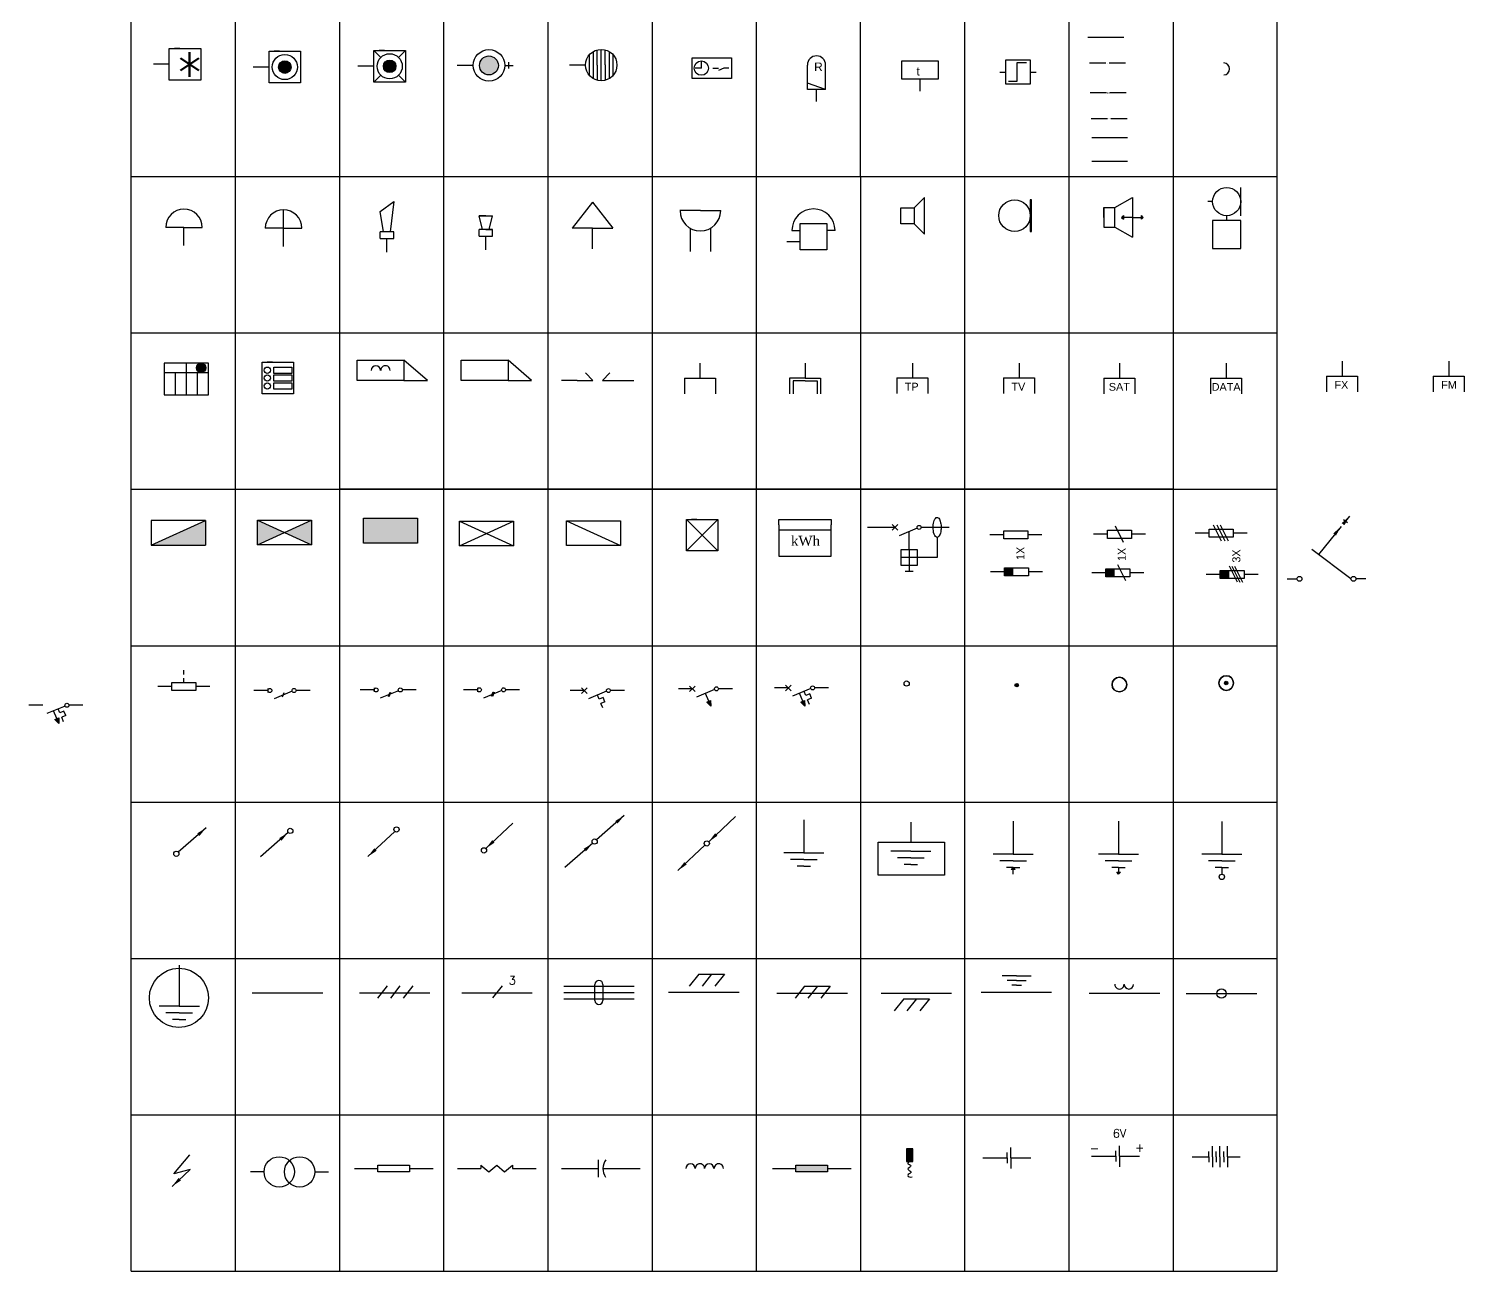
# Model space of a CAD drawing. Header units: millimetres. Extents: x 1454 to 2229, y 1378 to 1979.
# Drawn here: x 1884.1 to 2228.5, y 1377.5 to 1675.5 of the extents above; entities that cross this region are included whole.
import ezdxf

# ---------------------------------------------------------------- set-up
doc = ezdxf.new("R2010")
doc.units = ezdxf.units.MM
doc.styles.add('Romans', font='Romans.shx')
doc.styles.get("Standard").update_dxf_attribs({"font": 'arial.ttf'})
doc.styles.add('TXT', font='romans.shx')
doc.styles.add('W4MS1', font='w4ms1')
doc.dimstyles.new('ISO-25', dxfattribs={"dimtxt": 2.5, "dimasz": 2.5, "dimexe": 1.25, "dimexo": 0.625, "dimtad": 1, "dimtxsty": 'Standard', "dimcen": 2.5, "dimadec": 0, "dimazin": 0, "dimtfac": 1, "dimtmove": 0, "dimatfit": 3, "dimfxl": 1, "dimarcsym": 0})

msp = doc.modelspace()

# ---------------------------------------------------------------- hatches: boundary and pattern name
for points in [[(1947.05, 1666.31, 1), (1944.03, 1666.31, 1)], [(1972.21, 1666.49, 1), (1969.18, 1666.49, 1)], [(1996.78, 1666.7, 1), (1992.24, 1666.7, 1)], [(1926.6, 1594.16, 1), (1924.33, 1594.16, 1)], [(2120.28, 1474.33), (2119.82, 1473.88), (2120.73, 1473.88)], [(2145.57, 1472.78), (2146.02, 1473.23), (2145.12, 1473.23)], [(2094.71, 1403.85), (2096.22, 1403.85), (2096.22, 1406.87), (2094.71, 1406.87)]]:
    msp.add_hatch(color=256).paths.add_polyline_path(points)
h = msp.add_hatch(color=256)
h.paths.add_polyline_path([(2146.29, 1630.26), (2146.75, 1630.72), (2146.75, 1629.8)])
edge = h.paths.add_edge_path()
edge.add_line((2148.89, 1630.26), (2146.29, 1630.26))
h = msp.add_hatch(color=256)
h.paths.add_polyline_path([(2151.49, 1630.27), (2151.03, 1629.81), (2151.03, 1630.73)])
edge = h.paths.add_edge_path()
edge.add_line((2148.89, 1630.27), (2151.49, 1630.27))
h = msp.add_hatch(color=256)
h.set_gradient(color1=(255, 255, 255))
h.paths.add_polyline_path([(1926.48, 1551.65), (1926.48, 1557.61), (1913.5, 1551.65)])
h = msp.add_hatch(color=256)
h.paths.add_polyline_path([(1945.47, 1554.72), (1938.98, 1557.69), (1938.98, 1551.74)])
h.paths.add_polyline_path([(1951.96, 1557.69), (1945.47, 1554.72), (1951.96, 1551.74)])
at = {"ltscale": 0.3}
h = msp.add_hatch(color=256, dxfattribs=at)
h.dxf.hatch_style = 1
h.paths.add_polyline_path([(1977.35, 1552.17), (1977.35, 1558.12), (1964.38, 1558.12), (1964.38, 1552.17)])
h = msp.add_hatch(color=256)
h.dxf.hatch_style = 1
h.paths.add_polyline_path([(2118.19, 1546.19), (2118.19, 1544.27), (2120.12, 1544.27), (2120.12, 1546.19)])
h = msp.add_hatch(color=256)
h.dxf.hatch_style = 1
h.paths.add_polyline_path([(2142.49, 1545.96), (2142.49, 1544.04), (2144.42, 1544.04), (2144.42, 1545.96)])
h = msp.add_hatch(color=256)
h.dxf.hatch_style = 1
h.paths.add_polyline_path([(2169.97, 1545.56), (2169.97, 1543.64), (2171.9, 1543.64), (2171.9, 1545.56)])
h = msp.add_hatch(color=256, dxfattribs=at)
h.dxf.hatch_style = 1
edge = h.paths.add_edge_path()
edge.add_arc((2171.39, 1518.6), 0.424, 0, 360)
h = msp.add_hatch(color=256, dxfattribs=at)
h.dxf.hatch_style = 1
edge = h.paths.add_edge_path()
edge.add_arc((2121.13, 1518.08), 0.424, 0, 360)
h = msp.add_hatch(color=256)
h.dxf.hatch_style = 1
h.paths.add_polyline_path([(2047.7, 1514.42), (2046.81, 1514.03), (2047.77, 1513.05)])
h = msp.add_hatch(color=256)
h.dxf.hatch_style = 1
h.paths.add_polyline_path([(2070.28, 1513.07), (2070.21, 1514.44), (2069.32, 1514.05)])
h = msp.add_hatch(color=256)
h.dxf.hatch_style = 1
h.paths.add_polyline_path([(1891.36, 1508.89), (1891.29, 1510.27), (1890.4, 1509.88)])
h = msp.add_hatch(color=256, dxfattribs=at)
h.dxf.hatch_style = 1
h.paths.add_polyline_path([(2068.16, 1401.36), (2075.76, 1401.36), (2075.76, 1402.99), (2068.16, 1402.99)])

# ---------------------------------------------------------------- linework, layer by layer
for p, q in [((1908.64, 1377.55), (1908.64, 1940.05)), ((2021.44, 1662.99), (2021.44, 1670.55)), ((2142.48, 1667.27), (2138.58, 1667.27)), ((2142.9, 1667.27), (2142.92, 1667.27)), ((2147.2, 1667.27), (2143.3, 1667.27)), ((2142.65, 1660.15), (2138.75, 1660.15)), ((2142.86, 1660.15), (2142.88, 1660.15)), ((2143.26, 1660.15), (2143.28, 1660.15)), ((2147.37, 1660.15), (2143.47, 1660.15)), ((2142.9, 1653.88), (2139.01, 1653.88)), ((2143.12, 1653.87), (2143.14, 1653.87)), ((2143.31, 1653.87), (2143.33, 1653.87)), ((2143.52, 1653.87), (2143.54, 1653.87)), ((2147.62, 1653.87), (2143.73, 1653.87)), ((2174.88, 1630.66), (2174.88, 1637.43)), ((1993.77, 1630.62), (1992.15, 1630.62)), ((1992.15, 1630.62), (1993.77, 1630.62)), ((1992.96, 1627.37), (1992.15, 1630.62)), ((1993.77, 1630.62), (1995.4, 1630.62)), ((1994.59, 1627.37), (1995.4, 1630.62)), ((1993.77, 1627.37), (1992.15, 1627.37)), ((1993.77, 1627.37), (1995.4, 1627.37)), ((2042.78, 1627.66), (2042.78, 1622.12)), ((2047.67, 1627.66), (2047.67, 1622.12)), ((2067.2, 1627.11), (2069.19, 1627.11)), ((2069.19, 1628.83), (2075.55, 1628.83)), ((2077.54, 1627.11), (2075.55, 1627.11)), ((2041.88, 1557.85), (2049.44, 1550.29)), ((2049.44, 1557.85), (2041.88, 1550.29)), ((2199.54, 1557.79), (2200.48, 1557.1)), ((1921.32, 1520.67), (1921.32, 1521.7)), ((1921.32, 1518.72), (1921.32, 1519.75)), ((1918.93, 1400.95), (1922.77, 1405.48)), ((1922.8, 1401.94), (1918.93, 1400.95)), ((1962.22, 1402.18), (1967.85, 1402.18)), ((1975.45, 1402.18), (1981.09, 1402.18)), ((1986.94, 1402.19), (1992.58, 1402.19)), ((1992.58, 1403), (1994.48, 1401.37)), ((1992.58, 1403), (1992.58, 1402.19)), ((1994.48, 1401.37), (1996.38, 1403)), ((1996.38, 1403), (1998.28, 1401.37)), ((1998.28, 1401.37), (2000.18, 1403)), ((2000.18, 1403), (2000.18, 1402.19)), ((2000.18, 1402.19), (2005.81, 1402.19)), ((2011.93, 1402.19), (2020.8, 1402.19)), ((2020.8, 1402.19), (2020.8, 1404.26)), ((2020.8, 1400.12), (2020.8, 1402.19)), ((2021.93, 1402.18), (2030.8, 1402.19)), ((2062.52, 1402.18), (2068.16, 1402.18)), ((2075.76, 1402.18), (2081.39, 1402.18))]:
    msp.add_line(p, q, dxfattribs=at)
at = {"ltscale": 2}
for p, q in [((2158.64, 1940.05), (2158.64, 1640.05)), ((2183.64, 1377.55), (2183.64, 1940.05)), ((1958.64, 1902.55), (1958.64, 1640.05)), ((2108.64, 1827.55), (2108.64, 1640.05)), ((2133.64, 1827.55), (2133.64, 1640.05)), ((1933.64, 1677.55), (1933.64, 1640.05)), ((1983.64, 1677.55), (1983.64, 1640.05)), ((2008.64, 1677.55), (2008.64, 1640.05)), ((2033.64, 1677.55), (2033.64, 1640.05)), ((2058.64, 1677.55), (2058.64, 1640.05)), ((2083.64, 1640.05), (2083.64, 1677.55)), ((1908.64, 1640.05), (1933.64, 1640.05)), ((1908.64, 1640.05), (2183.64, 1640.05)), ((1933.64, 1640.05), (1933.64, 1452.55)), ((1958.64, 1640.05), (1958.64, 1452.55)), ((1983.64, 1640.05), (1983.64, 1377.55)), ((2008.64, 1640.05), (2008.64, 1377.55)), ((2033.64, 1640.05), (2033.64, 1377.55)), ((2058.64, 1640.05), (2058.64, 1377.55)), ((2083.64, 1640.05), (2083.64, 1377.55)), ((2108.64, 1640.05), (2108.64, 1452.55)), ((2133.64, 1640.05), (2133.64, 1452.55)), ((2158.64, 1640.05), (2183.64, 1640.05)), ((2158.64, 1640.05), (2158.64, 1452.55)), ((1908.64, 1602.55), (2183.64, 1602.55)), ((2108.64, 1602.55), (2108.64, 1377.55)), ((2133.64, 1602.55), (2133.64, 1377.55)), ((2158.64, 1602.55), (2158.64, 1377.55)), ((1908.64, 1565.05), (1933.64, 1565.05)), ((1908.64, 1565.05), (2183.64, 1565.05)), ((1933.64, 1565.05), (1958.64, 1565.05)), ((1933.64, 1565.05), (1933.64, 1377.55)), ((1958.64, 1565.05), (1983.64, 1565.05)), ((1958.64, 1565.05), (1958.64, 1377.55)), ((1958.7, 1565.16), (1983.7, 1565.16)), ((1983.64, 1565.05), (2008.64, 1565.05)), ((1983.7, 1565.16), (2008.7, 1565.16)), ((2008.64, 1565.05), (2033.64, 1565.05)), ((2008.7, 1565.16), (2033.7, 1565.16)), ((2033.64, 1565.05), (2058.64, 1565.05)), ((2033.7, 1565.16), (2058.7, 1565.16)), ((2033.7, 1565.16), (2058.7, 1565.16)), ((2058.64, 1565.05), (2083.64, 1565.05)), ((2058.7, 1565.16), (2083.7, 1565.16)), ((2083.64, 1565.05), (2108.64, 1565.05)), ((2083.7, 1565.16), (2108.7, 1565.16)), ((2108.64, 1565.05), (2133.64, 1565.05)), ((2108.7, 1565.16), (2133.7, 1565.16)), ((2133.64, 1565.05), (2158.64, 1565.05)), ((2133.7, 1565.16), (2158.7, 1565.16)), ((2158.64, 1565.05), (2183.64, 1565.05)), ((1908.64, 1527.55), (1933.64, 1527.55)), ((1908.64, 1527.55), (1933.64, 1527.55)), ((1908.64, 1527.55), (2183.64, 1527.55)), ((1933.64, 1527.55), (1958.64, 1527.55)), ((1958.64, 1527.55), (1983.64, 1527.55)), ((1983.64, 1527.55), (2008.64, 1527.55)), ((2008.64, 1527.55), (2033.64, 1527.55)), ((2033.64, 1527.55), (2058.64, 1527.55)), ((2058.64, 1527.55), (2083.64, 1527.55)), ((2083.64, 1527.55), (2108.64, 1527.55)), ((2108.64, 1527.55), (2133.64, 1527.55)), ((2133.64, 1527.55), (2158.64, 1527.55)), ((2158.64, 1527.55), (2183.64, 1527.55)), ((2183.64, 1490.05), (2183.64, 1527.55)), ((1908.64, 1490.05), (1933.64, 1490.05)), ((1908.64, 1490.05), (2183.64, 1490.05)), ((2183.64, 1452.55), (2183.64, 1490.05)), ((1908.64, 1452.55), (2183.64, 1452.55)), ((2183.64, 1415.05), (2183.64, 1452.55)), ((2044.86, 1448.8), (2042.57, 1445.91)), ((2044.86, 1448.8), (2051.02, 1448.8)), ((2047.94, 1448.8), (2045.65, 1445.91)), ((2051.02, 1448.8), (2048.73, 1445.91)), ((1937.74, 1444.28), (1954.64, 1444.28)), ((1963.44, 1444.28), (1980.34, 1444.28)), ((1970.08, 1445.97), (1967.79, 1443.07)), ((1973.16, 1445.97), (1970.87, 1443.07)), ((1976.24, 1445.97), (1973.94, 1443.07)), ((1987.97, 1444.3), (2004.88, 1444.3)), ((1997.69, 1445.99), (1995.4, 1443.09)), ((2012.44, 1445.95), (2029.34, 1445.95)), ((2012.44, 1444.41), (2029.34, 1444.41)), ((2037.62, 1444.46), (2054.52, 1444.46)), ((2063.6, 1444.23), (2080.5, 1444.23)), ((2070.24, 1445.92), (2067.94, 1443.03)), ((2070.24, 1445.92), (2076.39, 1445.92)), ((2073.32, 1445.92), (2071.02, 1443.03)), ((2076.39, 1445.92), (2074.1, 1443.03)), ((2088.6, 1444.23), (2105.5, 1444.23)), ((2112.56, 1444.46), (2129.46, 1444.46)), ((2138.54, 1444.23), (2155.44, 1444.23)), ((2161.81, 1444.13), (2178.71, 1444.13)), ((2012.44, 1442.87), (2029.34, 1442.87)), ((2094.02, 1442.86), (2091.72, 1439.97)), ((2094.02, 1442.86), (2100.17, 1442.86)), ((2097.09, 1442.86), (2094.8, 1439.97)), ((2100.17, 1442.86), (2097.88, 1439.97)), ((1908.64, 1415.05), (1933.64, 1415.05)), ((1933.64, 1415.05), (1958.64, 1415.05)), ((1958.64, 1415.05), (1983.64, 1415.05)), ((1983.64, 1415.05), (2008.64, 1415.05)), ((2008.64, 1415.05), (2033.64, 1415.05)), ((2033.64, 1415.05), (2058.64, 1415.05)), ((2058.64, 1415.05), (2083.64, 1415.05)), ((2083.64, 1415.05), (2108.64, 1415.05)), ((2108.64, 1415.05), (2133.64, 1415.05)), ((2133.64, 1415.05), (2158.64, 1415.05)), ((2158.64, 1415.05), (2183.64, 1415.05)), ((1908.64, 1377.55), (1933.64, 1377.55)), ((1908.64, 1377.55), (1933.64, 1377.55)), ((1933.64, 1377.55), (1958.64, 1377.55)), ((1958.64, 1377.55), (1983.64, 1377.55)), ((1983.64, 1377.55), (2008.64, 1377.55)), ((2008.64, 1377.55), (2033.64, 1377.55)), ((2033.64, 1377.55), (2058.64, 1377.55)), ((2058.64, 1377.55), (2083.64, 1377.55)), ((2083.64, 1377.55), (2108.64, 1377.55)), ((2108.64, 1377.55), (2133.64, 1377.55)), ((2133.64, 1377.55), (2158.64, 1377.55)), ((2158.64, 1377.55), (2183.64, 1377.55))]:
    msp.add_line(p, q, dxfattribs=at)
for p, q in [((1917.83, 1670.76), (1925.39, 1670.76)), ((1917.83, 1663.2), (1917.83, 1670.76)), ((1920.35, 1670.76), (1919.09, 1670.76)), ((1922.87, 1670.76), (1924.13, 1670.76)), ((1925.39, 1670.76), (1925.39, 1663.2)), ((2138.21, 1673.46), (2146.81, 1673.46)), ((1917.83, 1666.98), (1914.01, 1666.98)), ((1917.83, 1666.98), (1917.83, 1668.87)), ((1917.83, 1666.98), (1917.83, 1666.98)), ((1941.76, 1670.09), (1949.32, 1670.09)), ((1941.76, 1662.53), (1941.76, 1670.09)), ((1941.76, 1666.31), (1941.76, 1668.2)), ((1944.28, 1670.09), (1943.02, 1670.09)), ((1946.8, 1670.09), (1948.06, 1670.09)), ((1949.32, 1670.09), (1949.32, 1662.53)), ((1966.92, 1670.27), (1974.48, 1670.27)), ((1966.92, 1662.71), (1966.92, 1670.27)), ((1966.92, 1670.27), (1968.56, 1668.63)), ((1966.92, 1666.49), (1966.92, 1668.38)), ((1969.44, 1670.27), (1968.18, 1670.27)), ((1971.96, 1670.27), (1973.22, 1670.27)), ((1974.48, 1670.27), (1972.83, 1668.63)), ((1974.48, 1670.27), (1974.48, 1662.71)), ((1999.3, 1666.7), (1999.3, 1667.47)), ((2045.47, 1666.05), (2045.47, 1667.55)), ((2093.57, 1663.43), (2093.57, 1667.81)), ((2093.57, 1667.81), (2102.32, 1667.81)), ((2102.32, 1667.81), (2102.32, 1663.43)), ((2118.52, 1665.12), (2118.52, 1668.03)), ((2118.52, 1668.03), (2124.36, 1668.03)), ((2123.44, 1667.35), (2121.19, 1667.35)), ((2121.19, 1667.35), (2121.19, 1662.85)), ((2124.36, 1668.03), (2124.36, 1662.2)), ((1941.76, 1666.31), (1937.94, 1666.31)), ((1941.76, 1666.31), (1941.76, 1666.31)), ((1966.92, 1666.49), (1963.09, 1666.49)), ((1966.92, 1666.49), (1966.92, 1666.49)), ((1966.92, 1662.71), (1968.56, 1664.35)), ((1974.48, 1662.71), (1972.83, 1664.35)), ((1990.73, 1666.7), (1986.91, 1666.7)), ((1990.73, 1666.7), (1990.73, 1666.7)), ((1998.29, 1666.7), (2000.31, 1666.7)), ((1999.3, 1665.93), (1999.3, 1666.7)), ((2017.66, 1666.77), (2013.84, 1666.77)), ((2017.66, 1666.77), (2017.66, 1666.77)), ((2045.47, 1666.05), (2043.96, 1666.05)), ((2048.2, 1666.05), (2049.62, 1666.05)), ((2050.83, 1666.05), (2049.62, 1665.5)), ((2052.09, 1666.05), (2050.83, 1666.05)), ((2070.92, 1660.96), (2070.92, 1666.8)), ((2075.29, 1660.96), (2075.29, 1666.8)), ((2117.06, 1665.12), (2118.52, 1665.12)), ((2118.52, 1662.2), (2118.52, 1665.12)), ((2124.36, 1665.12), (2125.81, 1665.12)), ((1925.39, 1663.2), (1917.83, 1663.2)), ((1949.32, 1662.53), (1941.76, 1662.53)), ((1974.48, 1662.71), (1966.92, 1662.71)), ((2075.29, 1660.96), (2070.92, 1662.42)), ((2073.1, 1660.96), (2070.92, 1660.96)), ((2073.1, 1658.04), (2073.1, 1660.96)), ((2075.29, 1660.96), (2073.1, 1660.96)), ((2097.94, 1663.43), (2093.57, 1663.43)), ((2097.94, 1660.52), (2097.94, 1663.43)), ((2102.32, 1663.43), (2097.94, 1663.43)), ((2124.36, 1662.2), (2118.52, 1662.2)), ((2121.19, 1662.85), (2119.14, 1662.85)), ((2139.13, 1649.4), (2147.73, 1649.4)), ((2139.13, 1643.75), (2147.73, 1643.75)), ((1968.43, 1631.68), (1971.66, 1634.08)), ((1971.66, 1634.08), (1970.84, 1626.82)), ((2019.39, 1633.91), (2014.5, 1627.66)), ((2019.39, 1633.91), (2024.27, 1627.66)), ((2096.56, 1632.53), (2099.03, 1635)), ((2099.03, 1626.22), (2099.03, 1635)), ((2142.06, 1632.66), (2142.06, 1627.89)), ((2142.06, 1630.27), (2142.06, 1632.66)), ((2142.06, 1632.66), (2144.66, 1632.66)), ((2144.66, 1632.66), (2148.89, 1635.04)), ((2144.66, 1627.89), (2144.66, 1632.66)), ((2148.89, 1635.04), (2148.89, 1625.5)), ((2168.12, 1634.04), (2167, 1634.04)), ((1945.23, 1627.68), (1945.23, 1632.05)), ((1969.22, 1626.82), (1968.43, 1631.68)), ((2045.23, 1631.89), (2040.34, 1631.89)), ((2045.23, 1631.89), (2050.11, 1631.89)), ((2146.29, 1630.26), (2146.75, 1630.72)), ((2148.89, 1630.26), (2146.29, 1630.26)), ((2146.29, 1630.26), (2146.75, 1629.8)), ((2146.75, 1630.72), (2146.75, 1629.8)), ((2148.89, 1630.27), (2151.49, 1630.27)), ((2151.49, 1630.27), (2151.03, 1630.73)), ((2151.03, 1629.81), (2151.03, 1630.73)), ((2151.49, 1630.27), (2151.03, 1629.81)), ((2174.87, 1629.54), (2168.12, 1629.54)), ((2168.12, 1629.54), (2168.12, 1622.79)), ((2171.5, 1629.54), (2171.5, 1630.66)), ((2174.87, 1622.79), (2174.87, 1629.54)), ((1921.34, 1627.87), (1916.97, 1627.87)), ((1921.34, 1623.49), (1921.34, 1627.87)), ((1921.34, 1627.87), (1925.72, 1627.87)), ((1945.23, 1627.68), (1940.85, 1627.68)), ((1945.23, 1623.3), (1945.23, 1627.68)), ((1945.23, 1627.68), (1949.6, 1627.68)), ((1968.4, 1625.19), (1968.4, 1626.82)), ((1971.66, 1626.82), (1968.4, 1626.82)), ((1971.66, 1625.19), (1971.66, 1626.82)), ((1992.15, 1625.74), (1992.15, 1627.37)), ((1995.4, 1627.37), (1992.15, 1627.37)), ((1992.15, 1625.74), (1995.4, 1625.74)), ((1993.77, 1622.48), (1993.77, 1625.74)), ((1995.4, 1625.74), (1995.4, 1627.37)), ((2019.39, 1627.66), (2014.5, 1627.66)), ((2019.39, 1627.66), (2024.27, 1627.66)), ((2019.39, 1622.71), (2019.39, 1627.59)), ((2069.19, 1622.47), (2069.19, 1628.83)), ((2075.55, 1628.83), (2075.55, 1622.47)), ((2096.56, 1628.68), (2099.03, 1626.22)), ((2142.06, 1627.89), (2144.66, 1627.89)), ((2144.66, 1627.89), (2148.89, 1625.5)), ((1968.4, 1625.19), (1971.66, 1625.19)), ((1970.03, 1621.93), (1970.03, 1625.19)), ((2069.19, 1624.38), (2065.97, 1624.38)), ((2075.55, 1622.47), (2069.19, 1622.47)), ((2168.12, 1622.79), (2174.87, 1622.79)), ((1916.56, 1595.3), (1916.56, 1587.71)), ((1927.19, 1595.3), (1916.56, 1595.3)), ((1921.88, 1595.3), (1921.88, 1587.71)), ((1927.19, 1587.71), (1927.19, 1595.3)), ((1940.07, 1595.51), (1947.63, 1595.51)), ((1940.07, 1587.95), (1940.07, 1595.51)), ((1942.59, 1595.51), (1941.33, 1595.51)), ((1945.11, 1595.51), (1946.37, 1595.51)), ((1947.63, 1595.51), (1947.63, 1587.95)), ((1979.75, 1591.12), (1974.13, 1596)), ((2004.72, 1591.12), (1999.11, 1596)), ((2045.13, 1595.29), (2045.13, 1591.71)), ((2070.35, 1595.29), (2070.35, 1591.71)), ((2096.09, 1595.32), (2096.09, 1591.75)), ((2121.68, 1595.32), (2121.68, 1591.75)), ((2145.77, 1595.29), (2145.77, 1591.71)), ((2171.36, 1595.29), (2171.36, 1591.71)), ((2199.18, 1595.75), (2199.18, 1592.17)), ((2224.77, 1595.75), (2224.77, 1592.17)), ((1916.56, 1593.03), (1921.88, 1593.03)), ((1919.22, 1593.03), (1919.22, 1587.71)), ((1921.88, 1593.03), (1927.19, 1593.03)), ((1924.53, 1593.03), (1924.53, 1587.71)), ((1940.07, 1591.73), (1940.07, 1593.62)), ((1940.07, 1591.73), (1940.07, 1591.73)), ((2015.67, 1591.17), (2011.89, 1591.17)), ((2015.67, 1591.17), (2018.19, 1591.17)), ((2019.45, 1591.17), (2017.67, 1592.95)), ((2018.19, 1591.17), (2019.45, 1591.17)), ((2021.73, 1591.17), (2023.51, 1592.95)), ((2021.73, 1591.17), (2029.29, 1591.17)), ((2041.4, 1591.71), (2041.4, 1587.98)), ((2041.4, 1591.71), (2048.86, 1591.71)), ((2048.86, 1591.71), (2048.86, 1589.84)), ((2070.35, 1591.71), (2066.62, 1591.71)), ((2066.62, 1591.71), (2066.62, 1587.98)), ((2070.35, 1591.71), (2074.08, 1591.71)), ((2074.08, 1591.71), (2074.08, 1589.84)), ((2092.36, 1591.75), (2092.36, 1588.02)), ((2092.36, 1591.75), (2099.82, 1591.75)), ((2099.82, 1591.75), (2099.82, 1589.88)), ((2117.95, 1591.75), (2117.95, 1588.02)), ((2117.95, 1591.75), (2125.41, 1591.75)), ((2125.41, 1591.75), (2125.41, 1589.88)), ((2142.04, 1591.71), (2142.04, 1587.98)), ((2142.04, 1591.71), (2149.5, 1591.71)), ((2149.5, 1591.71), (2149.5, 1589.84)), ((2167.63, 1591.71), (2167.63, 1587.98)), ((2167.63, 1591.71), (2175.09, 1591.71)), ((2175.09, 1591.71), (2175.09, 1589.84)), ((2195.45, 1592.17), (2195.45, 1588.44)), ((2195.45, 1592.17), (2202.91, 1592.17)), ((2202.91, 1592.17), (2202.91, 1590.31)), ((2221.04, 1592.17), (2221.04, 1588.44)), ((2221.04, 1592.17), (2228.5, 1592.17)), ((2228.5, 1592.17), (2228.5, 1590.31)), ((1947.63, 1587.95), (1940.07, 1587.95)), ((1974.13, 1591.12), (1979.75, 1591.12)), ((1999.11, 1591.12), (2004.72, 1591.12)), ((2048.86, 1589.84), (2048.86, 1587.98)), ((2070.35, 1591.07), (2067.46, 1591.07)), ((2067.46, 1591.07), (2067.46, 1587.96)), ((2070.35, 1591.07), (2073.24, 1591.07)), ((2073.24, 1591.07), (2073.24, 1587.98)), ((2074.08, 1589.84), (2074.08, 1587.98)), ((2099.82, 1589.88), (2099.82, 1588.02)), ((2125.41, 1589.88), (2125.41, 1588.02)), ((2149.5, 1589.84), (2149.5, 1587.98)), ((2175.09, 1589.84), (2175.09, 1587.98)), ((2202.91, 1590.31), (2202.91, 1588.44)), ((2228.5, 1590.31), (2228.5, 1588.44)), ((1916.56, 1587.71), (1927.19, 1587.71)), ((1926.48, 1557.61), (1913.5, 1557.61)), ((1913.5, 1557.61), (1913.5, 1551.65)), ((1913.5, 1551.65), (1926.48, 1557.61)), ((1926.48, 1557.61), (1926.48, 1551.65)), ((1938.98, 1551.74), (1951.96, 1557.69)), ((1938.98, 1557.69), (1951.96, 1551.74)), ((1938.98, 1557.69), (1951.96, 1557.69)), ((1938.98, 1551.74), (1938.98, 1557.69)), ((1951.96, 1557.69), (1951.96, 1551.74)), ((1964.38, 1558.12), (1977.35, 1558.12)), ((1964.38, 1552.17), (1964.38, 1558.12)), ((1977.35, 1558.12), (1977.35, 1552.17)), ((1987.46, 1551.48), (2000.43, 1557.44)), ((1987.46, 1557.44), (2000.43, 1551.48)), ((1987.46, 1557.44), (2000.43, 1557.44)), ((1987.46, 1551.48), (1987.46, 1557.44)), ((2000.43, 1557.44), (2000.43, 1551.48)), ((2013.11, 1557.52), (2026.09, 1551.57)), ((2013.11, 1557.52), (2026.09, 1557.52)), ((2013.11, 1551.57), (2013.11, 1557.52)), ((2026.09, 1557.52), (2026.09, 1551.57)), ((2041.88, 1557.85), (2049.44, 1557.85)), ((2041.88, 1550.29), (2041.88, 1557.85)), ((2044.4, 1557.85), (2043.14, 1557.85)), ((2046.92, 1557.85), (2048.18, 1557.85)), ((2049.44, 1557.85), (2049.44, 1550.29)), ((2064.08, 1556.53), (2064.08, 1557.78)), ((2064.08, 1557.78), (2076.58, 1557.78)), ((2076.58, 1557.78), (2076.58, 1556.53)), ((2101.1, 1556.53), (2101.16, 1556.94)), ((2101.16, 1556.94), (2101.24, 1557.28)), ((2101.24, 1557.28), (2101.35, 1557.61)), ((2101.35, 1557.61), (2101.48, 1557.87)), ((2101.48, 1557.87), (2101.64, 1558.09)), ((2101.64, 1558.09), (2101.82, 1558.26)), ((2101.82, 1558.26), (2101.98, 1558.31)), ((2101.98, 1558.31), (2102.11, 1558.31)), ((2102.11, 1558.31), (2102.27, 1558.24)), ((2102.27, 1558.24), (2102.42, 1558.1)), ((2102.42, 1558.1), (2102.59, 1557.87)), ((2102.59, 1557.87), (2102.7, 1557.64)), ((2102.7, 1557.64), (2102.79, 1557.41)), ((2102.79, 1557.41), (2102.88, 1557.05)), ((2102.88, 1557.05), (2102.93, 1556.78)), ((2102.93, 1556.78), (2102.97, 1556.46)), ((2041.88, 1554.07), (2041.88, 1555.96)), ((2041.88, 1554.07), (2041.88, 1554.07)), ((2064.08, 1556.53), (2064.08, 1549.03)), ((2076.58, 1555.28), (2064.08, 1555.28)), ((2076.58, 1549.03), (2076.58, 1556.53)), ((2091.95, 1555.92), (2085.3, 1555.92)), ((2092.59, 1555.24), (2091.24, 1556.6)), ((2092.59, 1556.6), (2091.24, 1555.24)), ((2097.27, 1555.73), (2092.91, 1553.93)), ((2095.31, 1550.64), (2095.31, 1554.96)), ((2104.91, 1555.92), (2098.19, 1555.92)), ((2101.08, 1556.28), (2101.1, 1556.53)), ((2101.09, 1555.92), (2101.08, 1556.28)), ((2101.08, 1555.61), (2101.09, 1555.92)), ((2101.13, 1555.1), (2101.08, 1555.61)), ((2101.2, 1554.7), (2101.13, 1555.1)), ((2101.33, 1554.29), (2101.2, 1554.7)), ((2101.48, 1553.96), (2101.33, 1554.29)), ((2101.65, 1553.72), (2101.48, 1553.96)), ((2101.85, 1553.56), (2101.65, 1553.72)), ((2102.03, 1553.52), (2101.85, 1553.56)), ((2102.03, 1553.52), (2102.03, 1548.72)), ((2102.24, 1553.57), (2102.04, 1553.52)), ((2102.4, 1553.71), (2102.24, 1553.57)), ((2102.51, 1553.85), (2102.4, 1553.71)), ((2102.63, 1554.04), (2102.51, 1553.85)), ((2102.74, 1554.3), (2102.63, 1554.04)), ((2102.82, 1554.54), (2102.74, 1554.3)), ((2102.89, 1554.82), (2102.82, 1554.54)), ((2102.93, 1555.07), (2102.89, 1554.82)), ((2102.96, 1555.27), (2102.93, 1555.07)), ((2102.98, 1555.47), (2102.96, 1555.27)), ((2102.97, 1556.46), (2102.98, 1556.23)), ((2102.98, 1556.23), (2102.99, 1556.05)), ((2102.99, 1555.73), (2102.98, 1555.47)), ((2102.99, 1556.05), (2102.99, 1555.9)), ((2102.99, 1555.9), (2102.99, 1555.73)), ((2118.04, 1554.12), (2114.68, 1554.12)), ((2118.04, 1555.08), (2123.8, 1555.08)), ((2118.04, 1553.16), (2118.04, 1555.08)), ((2123.8, 1555.08), (2123.8, 1553.16)), ((2127.16, 1554.12), (2123.8, 1554.12)), ((2142.89, 1554.26), (2139.53, 1554.26)), ((2142.89, 1555.22), (2148.65, 1555.22)), ((2142.89, 1553.3), (2142.89, 1555.22)), ((2148.65, 1553.3), (2142.89, 1553.3)), ((2146.73, 1552.34), (2144.81, 1556.18)), ((2148.65, 1555.22), (2148.65, 1553.3)), ((2152.01, 1554.26), (2148.65, 1554.26)), ((2167.27, 1554.53), (2163.91, 1554.53)), ((2167.27, 1555.49), (2173.03, 1555.49)), ((2167.27, 1553.57), (2167.27, 1555.49)), ((2173.03, 1553.57), (2167.27, 1553.57)), ((2170.28, 1552.61), (2168.36, 1556.45)), ((2171.11, 1552.61), (2169.19, 1556.45)), ((2171.94, 1552.61), (2170.02, 1556.45)), ((2173.03, 1555.49), (2173.03, 1553.57)), ((2176.39, 1554.53), (2173.03, 1554.53)), ((1913.5, 1551.65), (1926.48, 1551.65)), ((1951.96, 1551.74), (1938.98, 1551.74)), ((1977.35, 1552.17), (1964.38, 1552.17)), ((2000.43, 1551.48), (1987.46, 1551.48)), ((2026.09, 1551.57), (2013.11, 1551.57)), ((2049.44, 1550.29), (2041.88, 1550.29)), ((2093.39, 1546.8), (2093.39, 1550.64)), ((2093.39, 1550.64), (2097.23, 1550.64)), ((2095.31, 1550.64), (2095.31, 1546.8)), ((2097.23, 1550.64), (2097.23, 1546.8)), ((2123.8, 1553.16), (2118.04, 1553.16)), ((2201.32, 1543.58), (2191.89, 1550.65)), ((2064.08, 1549.03), (2076.58, 1549.03)), ((2097.23, 1548.72), (2093.39, 1548.72)), ((2097.23, 1546.8), (2093.39, 1546.8)), ((2095.31, 1546.8), (2095.31, 1545.36)), ((2102.03, 1548.72), (2097.23, 1548.72)), ((2147.29, 1543.08), (2145.37, 1546.92)), ((2174.11, 1542.8), (2172.19, 1546.64)), ((2174.77, 1542.68), (2172.85, 1546.52)), ((2175.4, 1542.71), (2173.48, 1546.55)), ((2096.27, 1545.36), (2094.35, 1545.36)), ((2118.19, 1545.23), (2114.83, 1545.23)), ((2118.19, 1546.19), (2123.95, 1546.19)), ((2118.19, 1544.27), (2118.19, 1546.19)), ((2123.95, 1544.27), (2118.19, 1544.27)), ((2120.12, 1546.19), (2120.12, 1544.27)), ((2123.95, 1546.19), (2123.95, 1544.27)), ((2127.31, 1545.23), (2123.95, 1545.23)), ((2142.49, 1545), (2139.13, 1545)), ((2142.49, 1545.96), (2148.25, 1545.96)), ((2142.49, 1544.04), (2142.49, 1545.96)), ((2148.25, 1544.04), (2142.49, 1544.04)), ((2144.42, 1545.96), (2144.42, 1544.04)), ((2148.25, 1545.96), (2148.25, 1544.04)), ((2151.61, 1545), (2148.25, 1545)), ((2169.97, 1544.6), (2166.61, 1544.6)), ((2169.97, 1545.56), (2175.73, 1545.56)), ((2169.97, 1543.64), (2169.97, 1545.56)), ((2175.73, 1543.64), (2169.97, 1543.64)), ((2171.9, 1545.56), (2171.9, 1543.64)), ((2175.73, 1545.56), (2175.73, 1543.64)), ((2179.09, 1544.6), (2175.73, 1544.6)), ((2186.01, 1543.58), (2188.36, 1543.58)), ((2204.85, 1543.58), (2202.5, 1543.58)), ((1918.44, 1517.76), (1915.08, 1517.76)), ((1918.44, 1518.72), (1924.2, 1518.72)), ((1918.44, 1516.8), (1918.44, 1518.72)), ((1924.2, 1516.8), (1918.44, 1516.8)), ((1924.2, 1518.72), (1924.2, 1516.8)), ((1927.56, 1517.76), (1924.2, 1517.76)), ((1941.47, 1516.81), (1938.11, 1516.81)), ((1941.47, 1517.29), (1941.47, 1516.33)), ((1947.3, 1516.63), (1942.95, 1514.82)), ((1945.34, 1516.27), (1944.91, 1515.18)), ((1951.59, 1516.81), (1948.23, 1516.81)), ((1966.97, 1516.94), (1963.61, 1516.94)), ((1966.97, 1517.42), (1966.97, 1516.46)), ((1972.81, 1516.76), (1968.45, 1514.96)), ((1970.76, 1516.36), (1970.33, 1515.28)), ((1970.9, 1516.36), (1970.48, 1515.28)), ((1977.09, 1516.94), (1973.73, 1516.94)), ((1991.74, 1516.97), (1988.38, 1516.97)), ((1991.74, 1517.45), (1991.74, 1516.49)), ((1997.58, 1516.79), (1993.22, 1514.98)), ((1995.46, 1516.42), (1995.04, 1515.34)), ((1995.61, 1516.42), (1995.18, 1515.34)), ((1995.76, 1516.42), (1995.33, 1515.34)), ((1995.4, 1515.88), (1995.4, 1515.88)), ((2001.86, 1516.97), (1998.5, 1516.97)), ((2017.38, 1516.8), (2014.02, 1516.8)), ((2018.06, 1517.48), (2016.7, 1516.12)), ((2018.06, 1516.12), (2016.7, 1517.48)), ((2022.73, 1516.62), (2018.38, 1514.81)), ((2020.96, 1514.74), (2020.55, 1515.71)), ((2027.02, 1516.8), (2023.66, 1516.8)), ((2043.31, 1517.21), (2039.95, 1517.21)), ((2043.98, 1517.89), (2042.63, 1516.54)), ((2043.98, 1516.54), (2042.63, 1517.89)), ((2048.66, 1517.03), (2044.3, 1515.23)), ((2047.27, 1514.23), (2046.48, 1516.13)), ((2052.94, 1517.21), (2049.58, 1517.21)), ((2066.37, 1517.44), (2063.01, 1517.44)), ((2067.05, 1518.12), (2065.69, 1516.77)), ((2067.05, 1516.77), (2065.69, 1518.12)), ((2071.73, 1517.26), (2067.37, 1515.46)), ((2069.78, 1514.25), (2068.99, 1516.15)), ((2070.51, 1515.59), (2070.11, 1516.57)), ((2071.47, 1515.99), (2070.51, 1515.59)), ((2071.9, 1514.96), (2071.47, 1515.99)), ((2076.01, 1517.44), (2072.65, 1517.44)), ((1887.46, 1513.27), (1884.1, 1513.27)), ((1892.81, 1513.09), (1888.46, 1511.28)), ((1890.86, 1510.08), (1890.08, 1511.97)), ((1891.6, 1511.42), (1891.19, 1512.39)), ((1897.1, 1513.27), (1893.74, 1513.27)), ((2021.92, 1515.14), (2020.96, 1514.74)), ((2022.35, 1514.11), (2021.38, 1513.71)), ((2021.83, 1512.63), (2021.38, 1513.71)), ((2022.35, 1514.11), (2021.92, 1515.14)), ((2046.81, 1514.03), (2047.7, 1514.42)), ((2047.77, 1513.05), (2046.81, 1514.03)), ((2047.7, 1514.42), (2047.77, 1513.05)), ((2069.32, 1514.05), (2070.21, 1514.44)), ((2070.28, 1513.07), (2069.32, 1514.05)), ((2070.21, 1514.44), (2070.28, 1513.07)), ((2071.9, 1514.96), (2070.94, 1514.57)), ((2071.38, 1513.49), (2070.94, 1514.57)), ((1890.4, 1509.88), (1891.29, 1510.27)), ((1891.36, 1508.89), (1890.4, 1509.88)), ((1891.29, 1510.27), (1891.36, 1508.89)), ((1892.56, 1511.82), (1891.6, 1511.42)), ((1892.98, 1510.79), (1892.02, 1510.39)), ((1892.47, 1509.31), (1892.02, 1510.39)), ((1892.98, 1510.79), (1892.56, 1511.82)), ((2070.06, 1485.76), (2070.06, 1477.89)), ((2095.82, 1480.43), (2095.82, 1485.23)), ((2120.28, 1485.45), (2120.28, 1477.58)), ((2145.57, 1485.45), (2145.57, 1477.58)), ((2170.33, 1485.42), (2170.33, 1477.56)), ((2070.06, 1477.89), (2065.26, 1477.89)), ((2070.06, 1477.89), (2073.26, 1477.89)), ((2073.26, 1477.89), (2074.86, 1477.89)), ((2095.75, 1478.27), (2090.95, 1478.27)), ((2095.75, 1478.27), (2098.95, 1478.27)), ((2098.95, 1478.27), (2100.55, 1478.27)), ((2120.28, 1477.58), (2115.48, 1477.58)), ((2120.28, 1477.58), (2123.48, 1477.58)), ((2123.48, 1477.58), (2125.08, 1477.58)), ((2145.57, 1477.58), (2140.77, 1477.58)), ((2145.57, 1477.58), (2148.77, 1477.58)), ((2148.77, 1477.58), (2150.37, 1477.58)), ((2170.33, 1477.56), (2165.53, 1477.56)), ((2170.33, 1477.56), (2173.53, 1477.56)), ((2173.53, 1477.56), (2175.13, 1477.56)), ((2070.06, 1476.29), (2066.86, 1476.29)), ((2070.06, 1474.69), (2068.46, 1474.69)), ((2070.06, 1476.29), (2073.26, 1476.29)), ((2070.06, 1474.69), (2071.66, 1474.69)), ((2095.75, 1476.67), (2092.55, 1476.67)), ((2095.75, 1475.07), (2094.15, 1475.07)), ((2095.75, 1476.67), (2098.95, 1476.67)), ((2095.75, 1475.07), (2097.35, 1475.07)), ((2120.28, 1475.98), (2117.08, 1475.98)), ((2120.28, 1474.38), (2118.68, 1474.38)), ((2120.28, 1474.33), (2119.82, 1473.88)), ((2120.28, 1475.98), (2123.48, 1475.98)), ((2120.28, 1474.38), (2121.88, 1474.38)), ((2120.28, 1472.73), (2120.28, 1474.33)), ((2120.28, 1474.33), (2120.73, 1473.88)), ((2145.57, 1475.98), (2142.37, 1475.98)), ((2145.57, 1474.38), (2143.97, 1474.38)), ((2145.57, 1475.98), (2148.77, 1475.98)), ((2145.57, 1474.38), (2147.17, 1474.38)), ((2145.57, 1474.38), (2145.57, 1472.78)), ((2170.33, 1475.96), (2167.13, 1475.96)), ((2170.33, 1474.36), (2168.73, 1474.36)), ((2170.33, 1475.96), (2173.53, 1475.96)), ((2170.33, 1474.36), (2171.93, 1474.36)), ((2170.33, 1474.36), (2170.33, 1472.76)), ((2120.73, 1473.88), (2119.82, 1473.88)), ((2145.57, 1472.78), (2145.12, 1473.23)), ((2145.12, 1473.23), (2146.02, 1473.23)), ((2145.57, 1472.78), (2146.02, 1473.23)), ((1920.22, 1450.94), (1920.23, 1441.14)), ((2121.11, 1448.42), (2117.66, 1448.42)), ((2121.11, 1447.27), (2118.81, 1447.27)), ((2121.11, 1448.42), (2123.41, 1448.42)), ((2121.11, 1447.27), (2123.41, 1447.27)), ((2123.41, 1448.42), (2124.56, 1448.42)), ((2019.92, 1442.48), (2019.92, 1446.34)), ((2021.85, 1446.34), (2021.85, 1442.48)), ((2121.11, 1446.12), (2119.96, 1446.12)), ((2121.11, 1446.12), (2122.26, 1446.12)), ((1920.23, 1441.14), (1915.43, 1441.14)), ((1920.23, 1441.14), (1923.43, 1441.14)), ((1923.43, 1441.14), (1925.03, 1441.14)), ((1920.23, 1439.54), (1917.03, 1439.54)), ((1920.23, 1437.94), (1918.63, 1437.94)), ((1920.23, 1439.54), (1923.43, 1439.54)), ((1920.23, 1437.94), (1921.83, 1437.94)), ((2094.71, 1406.87), (2094.71, 1403.85)), ((2096.22, 1406.87), (2094.71, 1406.87)), ((2096.22, 1403.85), (2096.22, 1406.87)), ((2118.8, 1404.74), (2118.8, 1406)), ((2119.7, 1404.74), (2119.7, 1407.26)), ((2144.87, 1405.14), (2144.87, 1406.4)), ((2145.77, 1405.14), (2145.77, 1407.66)), ((2167.2, 1405), (2167.2, 1406.26)), ((2168.09, 1405), (2168.09, 1407.52)), ((2168.99, 1405), (2168.99, 1406.26)), ((2169.89, 1405), (2169.89, 1407.52)), ((2170.78, 1405), (2170.78, 1406.26)), ((2171.68, 1405), (2171.68, 1407.52)), ((2094.71, 1403.85), (2096.22, 1403.85)), ((2112.99, 1404.74), (2115.3, 1404.74)), ((2115.3, 1404.74), (2118.8, 1404.74)), ((2118.8, 1404.74), (2118.8, 1403.48)), ((2119.7, 1404.74), (2124.53, 1404.74)), ((2119.7, 1404.74), (2119.7, 1402.22)), ((2139.06, 1405.14), (2141.37, 1405.14)), ((2141.37, 1405.14), (2144.87, 1405.14)), ((2144.87, 1405.14), (2144.87, 1403.88)), ((2145.77, 1405.14), (2150.6, 1405.14)), ((2145.77, 1405.14), (2145.77, 1402.62)), ((2163.18, 1405), (2165.49, 1405)), ((2165.49, 1405), (2167.24, 1405)), ((2167.2, 1405), (2167.2, 1403.74)), ((2168.09, 1405), (2168.09, 1402.48)), ((2168.99, 1405), (2168.99, 1403.74)), ((2169.89, 1405), (2169.89, 1402.48)), ((2170.78, 1405), (2170.78, 1403.74)), ((2171.68, 1405), (2174.72, 1405)), ((2171.68, 1405), (2171.68, 1402.48)), ((1940.56, 1401.38), (1937.31, 1401.38)), ((1952.73, 1401.38), (1955.99, 1401.38))]:
    msp.add_line(p, q)
at = {"ltscale": 0.1}
for p, q in [((2020.5, 1666.77), (2020.5, 1670.43)), ((2022.39, 1666.82), (2022.39, 1670.43)), ((2018.61, 1664.27), (2018.61, 1669.27)), ((2019.55, 1670.04), (2019.55, 1663.49)), ((2023.33, 1670.04), (2023.33, 1663.49)), ((2024.28, 1664.27), (2024.28, 1669.27)), ((2020.5, 1666.77), (2020.5, 1663.11)), ((2022.39, 1666.82), (2022.39, 1663.11))]:
    msp.add_line(p, q, dxfattribs=at)
for points in [[(2043.24, 1668.49), (2052.68, 1668.49), (2052.68, 1663.6), (2043.24, 1663.6)], [(2093.34, 1632.53), (2096.56, 1632.53), (2096.56, 1628.68), (2093.34, 1628.68)], [(2124.65, 1634.47), (2124.39, 1634.47), (2124.39, 1626.89), (2124.65, 1626.89)], [(1962.9, 1596), (1974.13, 1596), (1974.13, 1591.12), (1962.9, 1591.12)], [(1987.88, 1596), (1999.11, 1596), (1999.11, 1591.12), (1987.88, 1591.12)], [(1942.89, 1594.37), (1947.25, 1594.37), (1947.25, 1592.86), (1942.89, 1592.86)], [(1942.89, 1592.48), (1947.25, 1592.48), (1947.25, 1590.97), (1942.89, 1590.97)], [(1942.89, 1590.59), (1947.25, 1590.59), (1947.25, 1589.08), (1942.89, 1589.08)], [(2087.87, 1480.43), (2103.77, 1480.43), (2103.77, 1472.55), (2087.87, 1472.55)]]:
    msp.add_lwpolyline(points, close=True)
for points in [[(2147.51, 1518.24, 1), (2143.99, 1518.24, 1)], [(2173.15, 1518.6, 1), (2169.62, 1518.6, 1)]]:
    msp.add_lwpolyline(points, format="xyb", close=True)
at = {"ltscale": 0.3}
for points in [[(1967.85, 1403), (1975.45, 1403), (1975.45, 1401.36), (1967.85, 1401.36)], [(2068.16, 1402.99), (2075.76, 1402.99), (2075.76, 1401.36), (2068.16, 1401.36)]]:
    msp.add_lwpolyline(points, close=True, dxfattribs=at)
for centre, radius in [((1994.51, 1666.7), 3.78), ((2021.44, 1666.77), 3.78), ((1945.54, 1666.31), 3.02), ((1945.54, 1666.31), 1.51), ((1970.7, 1666.49), 3.02), ((1970.7, 1666.49), 1.51), ((1994.51, 1666.7), 2.27), ((2045.47, 1666.05), 1.72), ((2171.5, 1634.04), 3.38), ((2120.6, 1630.68), 3.79), ((1925.46, 1594.16), 1.14), ((1941.33, 1593.62), 0.756), ((1941.33, 1591.73), 0.756), ((1941.33, 1589.84), 0.756), ((2097.71, 1555.92), 0.48), ((2188.95, 1543.58), 0.589), ((2201.91, 1543.58), 0.589), ((2094.72, 1518.47), 0.625), ((2145.75, 1518.24), 1.76), ((2171.39, 1518.6), 1.76), ((1941.95, 1516.81), 0.48), ((1947.75, 1516.81), 0.48), ((1967.45, 1516.94), 0.48), ((1973.25, 1516.94), 0.48), ((1992.22, 1516.97), 0.48), ((1998.02, 1516.97), 0.48), ((2023.18, 1516.8), 0.48), ((2049.1, 1517.21), 0.48), ((2072.17, 1517.44), 0.48), ((1893.26, 1513.27), 0.48), ((1946.85, 1483.14), 0.625), ((1972.33, 1483.49), 0.625), ((2019.87, 1480.6), 0.625), ((1919.51, 1477.66), 0.625), ((1993.32, 1478.47), 0.625), ((2046.77, 1480.13), 0.625), ((2170.33, 1472.12), 0.64), ((1944.2, 1401.38), 3.64), ((1949.09, 1401.38), 3.64)]:
    msp.add_circle(centre, radius)
for centre, radius in [((2171.39, 1518.6), 0.424), ((2121.13, 1518.08), 0.424), ((1920.14, 1443.1), 7.09), ((2170.26, 1444.13), 1.12)]:
    msp.add_circle(centre, radius, dxfattribs=at)
for centre, radius, start, end in [((2073.1, 1666.8), 2.19, 0, 180), ((2170.78, 1665.86), 1.43, 270, 90), ((1921.34, 1627.87), 4.38, 0, 180), ((1945.23, 1627.68), 4.38, 0, 180), ((2045.23, 1631.89), 4.88, 180, 0), ((2072.37, 1627.11), 5.17, 0, 180), ((1967.4, 1593.56), 1.12, 0, 180), ((1969.66, 1593.58), 1.12, 359.324, 180.676), ((2020.89, 1446.34), 0.965, 0, 180), ((2145.78, 1446.34), 1.12, 179.324, 0.676), ((2148.04, 1446.35), 1.12, 180, 0), ((2020.89, 1442.48), 0.965, 180, 0), ((2025.6, 1402.19), 3.73, 145.6249, 214.0338), ((2042.87, 1402.19), 1.12, 0, 180), ((2045.13, 1402.2), 1.12, 359.324, 180.676), ((2047.37, 1402.19), 1.12, 0, 180), ((2049.64, 1402.2), 1.12, 359.324, 180.676)]:
    msp.add_arc(centre, radius, start, end)
msp.add_spline([(2095.46, 1403.85), (2095.03, 1403.33), (2095.4, 1403.16), (2095.74, 1402.85), (2095.4, 1402.44), (2095, 1402.03), (2095.5, 1401.64), (2095.8, 1401.32), (2095.33, 1400.91), (2095, 1400.51), (2095.37, 1400.16), (2096.03, 1400.16)], degree=3)

# ---------------------------------------------------------------- texts
for s, height, p in [('R', 2.06, (2072.52, 1665.34)), ('TP', 1.866, (2094.26, 1588.74)), ('TV', 1.866, (2119.85, 1588.74)), ('SAT', 1.866, (2143.22, 1588.7)), ('DATA', 1.866, (2167.89, 1588.68)), ('FX', 1.866, (2197.35, 1589.17)), ('FM', 1.866, (2222.94, 1589.17))]:
    msp.add_text(s, height=height).set_placement(p)
at = {"style": 'W4MS1'}
for s, p in [('1X', (2122.99, 1548.11)), ('1X', (2147.29, 1547.88)), ('3X', (2174.77, 1547.48))]:
    msp.add_text(s, height=1.92, rotation=89.9999, dxfattribs=at).set_placement(p)
at = {"insert": (1919.14, 1669.9), "char_height": 10.39, "width": 9.042, "attachment_point": 1, "style": 'TXT'}
msp.add_mtext('*', dxfattribs=at)
at = {"attachment_point": 1}
for s, insert, char_height, width in [('t', (2097.06, 1666.35), 2.06, 2.9168), ('{\\fTimes New Roman|b0|i0|c0|p18;kWh}', (2066.97, 1553.9), 2.375, 10)]:
    msp.add_mtext(s, dxfattribs=dict(at, insert=insert, char_height=char_height, width=width))
at = {"ltscale": 0.3, "char_height": 2, "attachment_point": 1, "style": 'Romans'}
for s, width, insert in [('3', 0.0851, (1999.26, 1448.31)), ('6V', 0.0886, (2144.17, 1411.6)), ('-', 0.0851, (2138.67, 1408.06)), ('+', 0.0851, (2149.52, 1408.22))]:
    msp.add_mtext_dynamic_manual_height_columns(s, width=width, gutter_width=0.5, heights=[0], dxfattribs=dict(at, insert=insert))

# ---------------------------------------------------------------- leaders
for points in [[(2200.96, 1558.65), (2200.01, 1557.44)], [(2198.97, 1556.16), (2193.51, 1549.43)], [(1993.76, 1478.92), (2000.22, 1484.97)], [(2026.98, 1486.86), (2020.32, 1481.04)], [(2047.23, 1480.55), (2053.69, 1486.6)], [(1926.66, 1483.88), (1919.99, 1478.06)], [(1946.36, 1482.76), (1939.69, 1476.94)], [(1965.46, 1476.97), (1971.92, 1483.03)], [(2019.4, 1480.19), (2012.74, 1474.37)], [(2039.85, 1473.66), (2046.31, 1479.71)], [(1918.5, 1397.91), (1922.8, 1401.94)]]:
    msp.add_leader(points, dimstyle='ISO-25')

doc.saveas('drawing.dxf')
